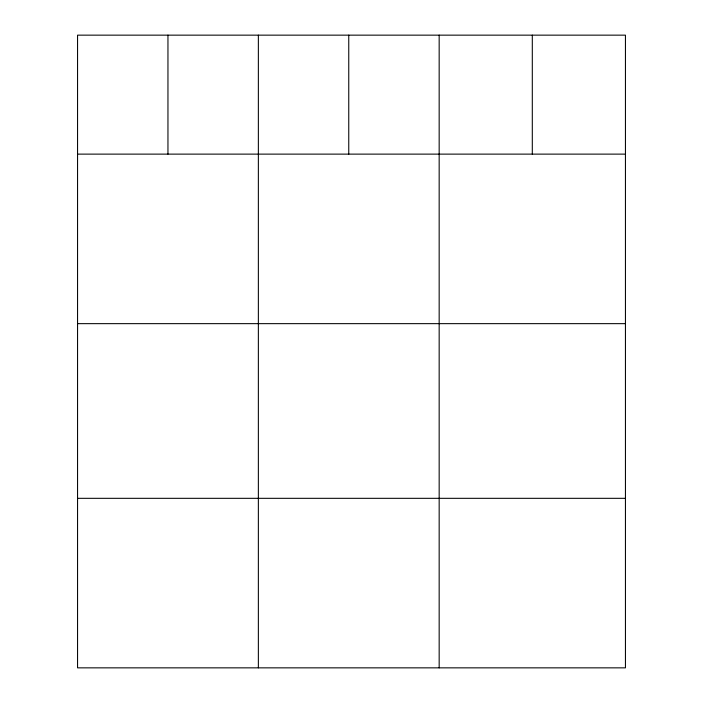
<?xml version="1.0" encoding="UTF-8"?>
<svg xmlns="http://www.w3.org/2000/svg" width="703" height="703" viewBox="0 0 703 703"><rect width="100%" height="100%" fill="white"/><g stroke="black" fill="none" stroke-linecap="round" stroke-linejoin="round"><path stroke-width="1.05" d="M625.442 154.124L625.442 667.85L77.558 667.85L77.558 35.15L625.442 35.15L625.442 154.124L77.558 154.124M77.558 323.652L625.442 323.652M77.558 498.322L625.442 498.322M532.303 35.15L532.303 154.124M439.164 35.15L439.164 667.85M348.758 35.15L348.758 154.124M258.361 35.15L258.361 667.85M167.955 35.15L167.955 154.124"/></g></svg>
